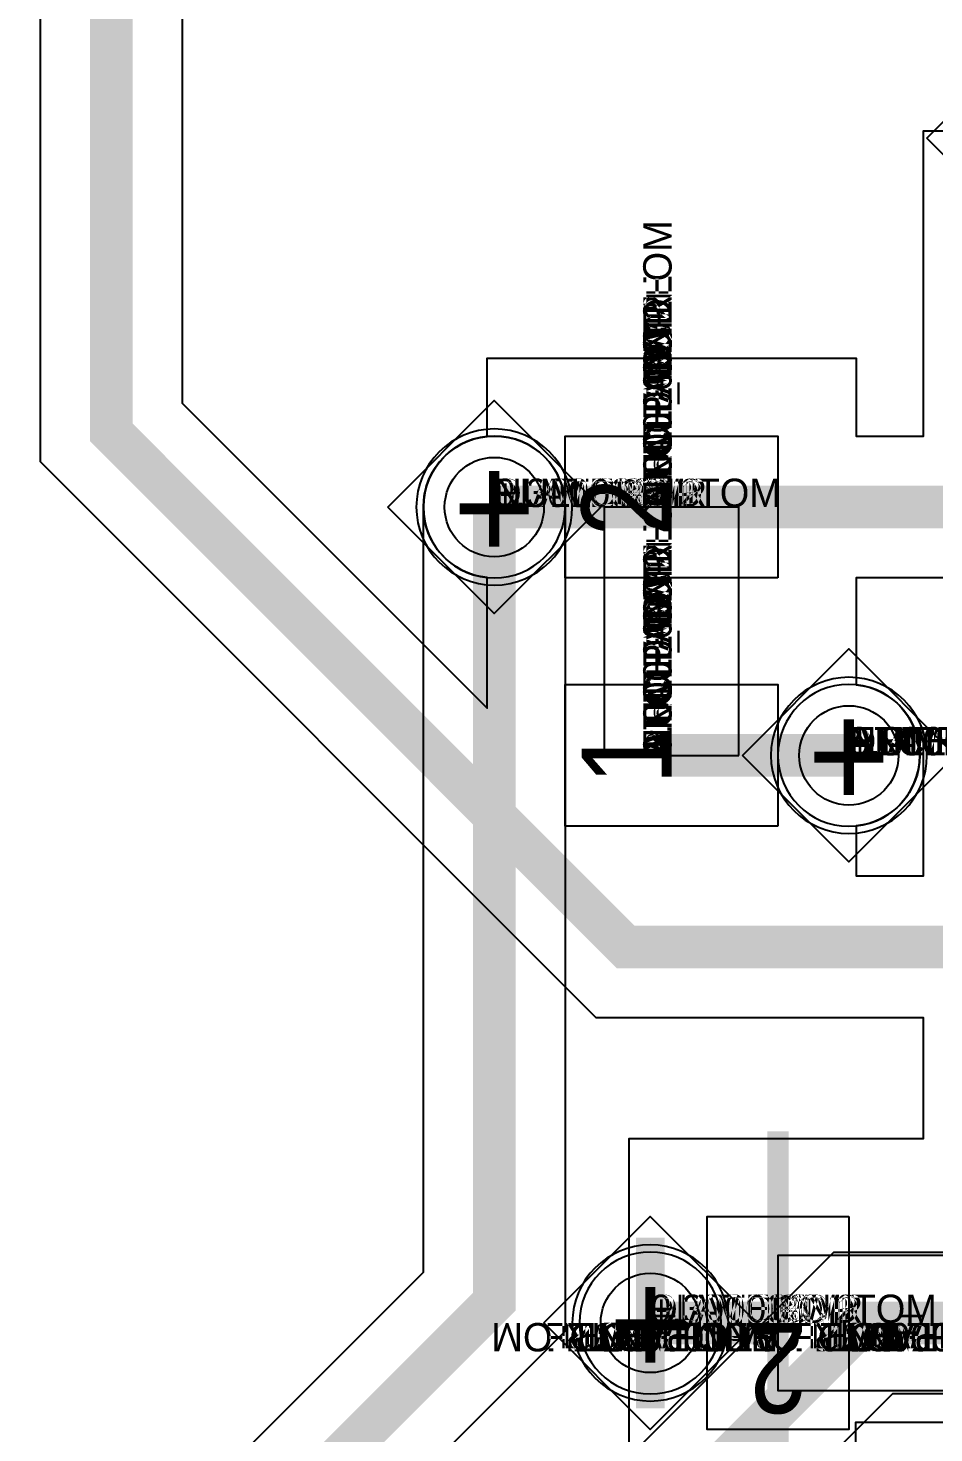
# Model space of a CAD drawing. Extents: x 0 to 323, y 0 to 320.
# Drawn here: x 169.48 to 175.86, y 186.53 to 196.43 of the extents above; entities that cross this region are included whole.
import ezdxf
from ezdxf.enums import TextEntityAlignment as Align

# ---------------------------------------------------------------- set-up
doc = ezdxf.new("R2010")
doc.units = 0
doc.header["$MEASUREMENT"] = 0
doc.layers.get('0').update_dxf_attribs({"linetype": 'CONTINUOUS'})
for name, color, linetype in [('CDN_FIGURES', 7, 'CONTINUOUS'), ('ETCH_BOTTOM', 7, 'CONTINUOUS'), ('ETCH_GND', 3, 'CONTINUOUS'), ('ETCH_INT1', 4, 'CONTINUOUS'), ('ETCH_INT2', 5, 'CONTINUOUS'), ('ETCH_PWR', 6, 'CONTINUOUS'), ('ETCH_TOP', 2, 'CONTINUOUS'), ('MANUFACTURING_NCLEGEND-1-6', 8, 'CONTINUOUS'), ('PACKAGE_GEOMETRY_ASSEMBLY_TOP', 11, 'CONTINUOUS'), ('PACKAGE_GEOMETRY_PIN_NUMBER', 9, 'CONTINUOUS')]:
    doc.layers.add(name, color=color, linetype=linetype)

# ---------------------------------------------------------------- blocks, each defined once
blk = doc.blocks.new('FIGURE_DIAMOND')
at = {"layer": 'CDN_FIGURES'}
blk.add_lwpolyline([(-0.5, 0), (0, 0.5), (0.5, 0), (0, -0.5)], close=True, dxfattribs=at)
blk = doc.blocks.new('PAD_INFO')
for tag in ['SHAPE_TYPE', 'PAD_HEIGHT', 'PAD_LAYER', 'PAD_TYPE', 'PAD_WIDTH']:
    blk.add_attdef(tag, (0, 0), '', height=0.2)
at = {"flags": 2}
blk.add_attdef('CDN_TYPE', (0, 0), '', height=0.2, dxfattribs=at)
blk = doc.blocks.new('DRILL_INFO')
at = {"flags": 2}
blk.add_attdef('CDN_TYPE', (0, 0), '', height=0.2, dxfattribs=at)
for tag in ['FSHAPE', 'FCHAR', 'DRILL_HEIGHT', 'DIAMETER', 'PLATED', 'DRILL_WIDTH']:
    blk.add_attdef(tag, (0, 0), '', height=0.2)
blk = doc.blocks.new('VIA0700X0300')
at = {"layer": 'ETCH_BOTTOM'}
blk.add_circle((0, 0), 0.35, dxfattribs=at)
at = {"layer": 'ETCH_GND'}
blk.add_circle((0, 0), 0.35, dxfattribs=at)
at = {"layer": 'ETCH_INT1'}
blk.add_circle((0, 0), 0.35, dxfattribs=at)
at = {"layer": 'ETCH_INT2'}
blk.add_circle((0, 0), 0.35, dxfattribs=at)
at = {"layer": 'ETCH_PWR'}
blk.add_circle((0, 0), 0.35, dxfattribs=at)
at = {"layer": 'ETCH_TOP'}
blk.add_circle((0, 0), 0.35, dxfattribs=at)
ref = blk.add_blockref('PAD_INFO', (0, 0))
ref.add_attrib('PAD_LAYER', 'ETCH_TOP', (0, 0), dxfattribs={"height": 0.2})
ref.add_attrib('SHAPE_TYPE', 'NULL', (0, 0), dxfattribs={"height": 0.2})
ref.add_attrib('PAD_TYPE', 'ANTIPAD', (0, 0), dxfattribs={"height": 0.2})
ref.add_attrib('PAD_WIDTH', '0.000000', (0, 0), dxfattribs={"height": 0.2})
ref.add_attrib('PAD_HEIGHT', '0.000000', (0, 0), dxfattribs={"height": 0.2})
ref = blk.add_blockref('PAD_INFO', (0, 0))
ref.add_attrib('PAD_LAYER', 'ETCH_GND', (0, 0), dxfattribs={"height": 0.2})
ref.add_attrib('SHAPE_TYPE', 'NULL', (0, 0), dxfattribs={"height": 0.2})
ref.add_attrib('PAD_TYPE', 'ANTIPAD', (0, 0), dxfattribs={"height": 0.2})
ref.add_attrib('PAD_WIDTH', '0.000000', (0, 0), dxfattribs={"height": 0.2})
ref.add_attrib('PAD_HEIGHT', '0.000000', (0, 0), dxfattribs={"height": 0.2})
ref = blk.add_blockref('PAD_INFO', (0, 0))
ref.add_attrib('PAD_LAYER', 'ETCH_INT1', (0, 0), dxfattribs={"height": 0.2})
ref.add_attrib('SHAPE_TYPE', 'NULL', (0, 0), dxfattribs={"height": 0.2})
ref.add_attrib('PAD_TYPE', 'ANTIPAD', (0, 0), dxfattribs={"height": 0.2})
ref.add_attrib('PAD_WIDTH', '0.000000', (0, 0), dxfattribs={"height": 0.2})
ref.add_attrib('PAD_HEIGHT', '0.000000', (0, 0), dxfattribs={"height": 0.2})
ref = blk.add_blockref('PAD_INFO', (0, 0))
ref.add_attrib('PAD_LAYER', 'ETCH_INT2', (0, 0), dxfattribs={"height": 0.2})
ref.add_attrib('SHAPE_TYPE', 'NULL', (0, 0), dxfattribs={"height": 0.2})
ref.add_attrib('PAD_TYPE', 'ANTIPAD', (0, 0), dxfattribs={"height": 0.2})
ref.add_attrib('PAD_WIDTH', '0.000000', (0, 0), dxfattribs={"height": 0.2})
ref.add_attrib('PAD_HEIGHT', '0.000000', (0, 0), dxfattribs={"height": 0.2})
ref = blk.add_blockref('PAD_INFO', (0, 0))
ref.add_attrib('PAD_LAYER', 'ETCH_PWR', (0, 0), dxfattribs={"height": 0.2})
ref.add_attrib('SHAPE_TYPE', 'NULL', (0, 0), dxfattribs={"height": 0.2})
ref.add_attrib('PAD_TYPE', 'ANTIPAD', (0, 0), dxfattribs={"height": 0.2})
ref.add_attrib('PAD_WIDTH', '0.000000', (0, 0), dxfattribs={"height": 0.2})
ref.add_attrib('PAD_HEIGHT', '0.000000', (0, 0), dxfattribs={"height": 0.2})
ref = blk.add_blockref('PAD_INFO', (0, 0))
ref.add_attrib('PAD_LAYER', 'ETCH_BOTTOM', (0, 0), dxfattribs={"height": 0.2})
ref.add_attrib('SHAPE_TYPE', 'NULL', (0, 0), dxfattribs={"height": 0.2})
ref.add_attrib('PAD_TYPE', 'ANTIPAD', (0, 0), dxfattribs={"height": 0.2})
ref.add_attrib('PAD_WIDTH', '0.000000', (0, 0), dxfattribs={"height": 0.2})
ref.add_attrib('PAD_HEIGHT', '0.000000', (0, 0), dxfattribs={"height": 0.2})
ref = blk.add_blockref('PAD_INFO', (0, 0))
ref.add_attrib('PAD_LAYER', 'ETCH_TOP', (0, 0), dxfattribs={"height": 0.2})
ref.add_attrib('SHAPE_TYPE', 'NULL', (0, 0), dxfattribs={"height": 0.2})
ref.add_attrib('PAD_TYPE', 'THERMAL', (0, 0), dxfattribs={"height": 0.2})
ref.add_attrib('PAD_WIDTH', '0.000000', (0, 0), dxfattribs={"height": 0.2})
ref.add_attrib('PAD_HEIGHT', '0.000000', (0, 0), dxfattribs={"height": 0.2})
ref = blk.add_blockref('PAD_INFO', (0, 0))
ref.add_attrib('PAD_LAYER', 'ETCH_GND', (0, 0), dxfattribs={"height": 0.2})
ref.add_attrib('SHAPE_TYPE', 'NULL', (0, 0), dxfattribs={"height": 0.2})
ref.add_attrib('PAD_TYPE', 'THERMAL', (0, 0), dxfattribs={"height": 0.2})
ref.add_attrib('PAD_WIDTH', '0.000000', (0, 0), dxfattribs={"height": 0.2})
ref.add_attrib('PAD_HEIGHT', '0.000000', (0, 0), dxfattribs={"height": 0.2})
ref = blk.add_blockref('PAD_INFO', (0, 0))
ref.add_attrib('PAD_LAYER', 'ETCH_INT1', (0, 0), dxfattribs={"height": 0.2})
ref.add_attrib('SHAPE_TYPE', 'NULL', (0, 0), dxfattribs={"height": 0.2})
ref.add_attrib('PAD_TYPE', 'THERMAL', (0, 0), dxfattribs={"height": 0.2})
ref.add_attrib('PAD_WIDTH', '0.000000', (0, 0), dxfattribs={"height": 0.2})
ref.add_attrib('PAD_HEIGHT', '0.000000', (0, 0), dxfattribs={"height": 0.2})
ref = blk.add_blockref('PAD_INFO', (0, 0))
ref.add_attrib('PAD_LAYER', 'ETCH_INT2', (0, 0), dxfattribs={"height": 0.2})
ref.add_attrib('SHAPE_TYPE', 'NULL', (0, 0), dxfattribs={"height": 0.2})
ref.add_attrib('PAD_TYPE', 'THERMAL', (0, 0), dxfattribs={"height": 0.2})
ref.add_attrib('PAD_WIDTH', '0.000000', (0, 0), dxfattribs={"height": 0.2})
ref.add_attrib('PAD_HEIGHT', '0.000000', (0, 0), dxfattribs={"height": 0.2})
ref = blk.add_blockref('PAD_INFO', (0, 0))
ref.add_attrib('PAD_LAYER', 'ETCH_PWR', (0, 0), dxfattribs={"height": 0.2})
ref.add_attrib('SHAPE_TYPE', 'NULL', (0, 0), dxfattribs={"height": 0.2})
ref.add_attrib('PAD_TYPE', 'THERMAL', (0, 0), dxfattribs={"height": 0.2})
ref.add_attrib('PAD_WIDTH', '0.000000', (0, 0), dxfattribs={"height": 0.2})
ref.add_attrib('PAD_HEIGHT', '0.000000', (0, 0), dxfattribs={"height": 0.2})
ref = blk.add_blockref('PAD_INFO', (0, 0))
ref.add_attrib('PAD_LAYER', 'ETCH_BOTTOM', (0, 0), dxfattribs={"height": 0.2})
ref.add_attrib('SHAPE_TYPE', 'NULL', (0, 0), dxfattribs={"height": 0.2})
ref.add_attrib('PAD_TYPE', 'THERMAL', (0, 0), dxfattribs={"height": 0.2})
ref.add_attrib('PAD_WIDTH', '0.000000', (0, 0), dxfattribs={"height": 0.2})
ref.add_attrib('PAD_HEIGHT', '0.000000', (0, 0), dxfattribs={"height": 0.2})
ref = blk.add_blockref('PAD_INFO', (0, 0))
ref.add_attrib('PAD_LAYER', 'ETCH_TOP', (0, 0), dxfattribs={"height": 0.2})
ref.add_attrib('SHAPE_TYPE', 'CIRCLE', (0, 0), dxfattribs={"height": 0.2})
ref.add_attrib('PAD_TYPE', 'REGULAR', (0, 0), dxfattribs={"height": 0.2})
ref.add_attrib('PAD_WIDTH', '0.700000', (0, 0), dxfattribs={"height": 0.2})
ref.add_attrib('PAD_HEIGHT', '0.700000', (0, 0), dxfattribs={"height": 0.2})
ref = blk.add_blockref('PAD_INFO', (0, 0))
ref.add_attrib('PAD_LAYER', 'ETCH_GND', (0, 0), dxfattribs={"height": 0.2})
ref.add_attrib('SHAPE_TYPE', 'CIRCLE', (0, 0), dxfattribs={"height": 0.2})
ref.add_attrib('PAD_TYPE', 'REGULAR', (0, 0), dxfattribs={"height": 0.2})
ref.add_attrib('PAD_WIDTH', '0.700000', (0, 0), dxfattribs={"height": 0.2})
ref.add_attrib('PAD_HEIGHT', '0.700000', (0, 0), dxfattribs={"height": 0.2})
ref = blk.add_blockref('PAD_INFO', (0, 0))
ref.add_attrib('PAD_LAYER', 'ETCH_INT1', (0, 0), dxfattribs={"height": 0.2})
ref.add_attrib('SHAPE_TYPE', 'CIRCLE', (0, 0), dxfattribs={"height": 0.2})
ref.add_attrib('PAD_TYPE', 'REGULAR', (0, 0), dxfattribs={"height": 0.2})
ref.add_attrib('PAD_WIDTH', '0.700000', (0, 0), dxfattribs={"height": 0.2})
ref.add_attrib('PAD_HEIGHT', '0.700000', (0, 0), dxfattribs={"height": 0.2})
ref = blk.add_blockref('PAD_INFO', (0, 0))
ref.add_attrib('PAD_LAYER', 'ETCH_INT2', (0, 0), dxfattribs={"height": 0.2})
ref.add_attrib('SHAPE_TYPE', 'CIRCLE', (0, 0), dxfattribs={"height": 0.2})
ref.add_attrib('PAD_TYPE', 'REGULAR', (0, 0), dxfattribs={"height": 0.2})
ref.add_attrib('PAD_WIDTH', '0.700000', (0, 0), dxfattribs={"height": 0.2})
ref.add_attrib('PAD_HEIGHT', '0.700000', (0, 0), dxfattribs={"height": 0.2})
ref = blk.add_blockref('PAD_INFO', (0, 0))
ref.add_attrib('PAD_LAYER', 'ETCH_PWR', (0, 0), dxfattribs={"height": 0.2})
ref.add_attrib('SHAPE_TYPE', 'CIRCLE', (0, 0), dxfattribs={"height": 0.2})
ref.add_attrib('PAD_TYPE', 'REGULAR', (0, 0), dxfattribs={"height": 0.2})
ref.add_attrib('PAD_WIDTH', '0.700000', (0, 0), dxfattribs={"height": 0.2})
ref.add_attrib('PAD_HEIGHT', '0.700000', (0, 0), dxfattribs={"height": 0.2})
ref = blk.add_blockref('PAD_INFO', (0, 0))
ref.add_attrib('PAD_LAYER', 'ETCH_BOTTOM', (0, 0), dxfattribs={"height": 0.2})
ref.add_attrib('SHAPE_TYPE', 'CIRCLE', (0, 0), dxfattribs={"height": 0.2})
ref.add_attrib('PAD_TYPE', 'REGULAR', (0, 0), dxfattribs={"height": 0.2})
ref.add_attrib('PAD_WIDTH', '0.700000', (0, 0), dxfattribs={"height": 0.2})
ref.add_attrib('PAD_HEIGHT', '0.700000', (0, 0), dxfattribs={"height": 0.2})
ref = blk.add_blockref('DRILL_INFO', (0, 0))
ref.add_attrib('DIAMETER', '0.300000', (0, 0), dxfattribs={"height": 0.2})
ref.add_attrib('PLATED', 'PLATED', (0, 0), dxfattribs={"height": 0.2})
ref.add_attrib('FSHAPE', 'DIAMOND', (0, 0), dxfattribs={"height": 0.2})
ref.add_attrib('FCHAR', '+', (0, 0), dxfattribs={"height": 0.2})
ref.add_attrib('DRILL_WIDTH', '1.500000', (0, 0), dxfattribs={"height": 0.2})
ref.add_attrib('DRILL_HEIGHT', '1.500000', (0, 0), dxfattribs={"height": 0.2})
for tag in ['CDN_TYPE', 'PIN']:
    blk.add_attdef(tag, (0, 0), '', height=0.2)
at = {"flags": 2}
for tag in ['PSTKNAME', 'BBV']:
    blk.add_attdef(tag, (0, 0), '', height=0.2, dxfattribs=at)
blk = doc.blocks.new('RC1000X1500TS')
at = {"layer": 'ETCH_TOP'}
blk.add_lwpolyline([(-0.5, -0.75), (-0.5, 0.75), (0.5, 0.75), (0.5, -0.75)], close=True, dxfattribs=at)
ref = blk.add_blockref('PAD_INFO', (0, 0))
ref.add_attrib('PAD_LAYER', 'ETCH_TOP', (0, 0), dxfattribs={"height": 0.2})
ref.add_attrib('SHAPE_TYPE', 'NULL', (0, 0), dxfattribs={"height": 0.2})
ref.add_attrib('PAD_TYPE', 'ANTIPAD', (0, 0), dxfattribs={"height": 0.2})
ref.add_attrib('PAD_WIDTH', '0.000000', (0, 0), dxfattribs={"height": 0.2})
ref.add_attrib('PAD_HEIGHT', '0.000000', (0, 0), dxfattribs={"height": 0.2})
ref = blk.add_blockref('PAD_INFO', (0, 0))
ref.add_attrib('PAD_LAYER', 'ETCH_GND', (0, 0), dxfattribs={"height": 0.2})
ref.add_attrib('SHAPE_TYPE', 'NULL', (0, 0), dxfattribs={"height": 0.2})
ref.add_attrib('PAD_TYPE', 'ANTIPAD', (0, 0), dxfattribs={"height": 0.2})
ref.add_attrib('PAD_WIDTH', '0.000000', (0, 0), dxfattribs={"height": 0.2})
ref.add_attrib('PAD_HEIGHT', '0.000000', (0, 0), dxfattribs={"height": 0.2})
ref = blk.add_blockref('PAD_INFO', (0, 0))
ref.add_attrib('PAD_LAYER', 'ETCH_INT1', (0, 0), dxfattribs={"height": 0.2})
ref.add_attrib('SHAPE_TYPE', 'NULL', (0, 0), dxfattribs={"height": 0.2})
ref.add_attrib('PAD_TYPE', 'ANTIPAD', (0, 0), dxfattribs={"height": 0.2})
ref.add_attrib('PAD_WIDTH', '0.000000', (0, 0), dxfattribs={"height": 0.2})
ref.add_attrib('PAD_HEIGHT', '0.000000', (0, 0), dxfattribs={"height": 0.2})
ref = blk.add_blockref('PAD_INFO', (0, 0))
ref.add_attrib('PAD_LAYER', 'ETCH_INT2', (0, 0), dxfattribs={"height": 0.2})
ref.add_attrib('SHAPE_TYPE', 'NULL', (0, 0), dxfattribs={"height": 0.2})
ref.add_attrib('PAD_TYPE', 'ANTIPAD', (0, 0), dxfattribs={"height": 0.2})
ref.add_attrib('PAD_WIDTH', '0.000000', (0, 0), dxfattribs={"height": 0.2})
ref.add_attrib('PAD_HEIGHT', '0.000000', (0, 0), dxfattribs={"height": 0.2})
ref = blk.add_blockref('PAD_INFO', (0, 0))
ref.add_attrib('PAD_LAYER', 'ETCH_PWR', (0, 0), dxfattribs={"height": 0.2})
ref.add_attrib('SHAPE_TYPE', 'NULL', (0, 0), dxfattribs={"height": 0.2})
ref.add_attrib('PAD_TYPE', 'ANTIPAD', (0, 0), dxfattribs={"height": 0.2})
ref.add_attrib('PAD_WIDTH', '0.000000', (0, 0), dxfattribs={"height": 0.2})
ref.add_attrib('PAD_HEIGHT', '0.000000', (0, 0), dxfattribs={"height": 0.2})
ref = blk.add_blockref('PAD_INFO', (0, 0))
ref.add_attrib('PAD_LAYER', 'ETCH_BOTTOM', (0, 0), dxfattribs={"height": 0.2})
ref.add_attrib('SHAPE_TYPE', 'NULL', (0, 0), dxfattribs={"height": 0.2})
ref.add_attrib('PAD_TYPE', 'ANTIPAD', (0, 0), dxfattribs={"height": 0.2})
ref.add_attrib('PAD_WIDTH', '0.000000', (0, 0), dxfattribs={"height": 0.2})
ref.add_attrib('PAD_HEIGHT', '0.000000', (0, 0), dxfattribs={"height": 0.2})
ref = blk.add_blockref('PAD_INFO', (0, 0))
ref.add_attrib('PAD_LAYER', 'ETCH_TOP', (0, 0), dxfattribs={"height": 0.2})
ref.add_attrib('SHAPE_TYPE', 'NULL', (0, 0), dxfattribs={"height": 0.2})
ref.add_attrib('PAD_TYPE', 'THERMAL', (0, 0), dxfattribs={"height": 0.2})
ref.add_attrib('PAD_WIDTH', '0.000000', (0, 0), dxfattribs={"height": 0.2})
ref.add_attrib('PAD_HEIGHT', '0.000000', (0, 0), dxfattribs={"height": 0.2})
ref = blk.add_blockref('PAD_INFO', (0, 0))
ref.add_attrib('PAD_LAYER', 'ETCH_GND', (0, 0), dxfattribs={"height": 0.2})
ref.add_attrib('SHAPE_TYPE', 'NULL', (0, 0), dxfattribs={"height": 0.2})
ref.add_attrib('PAD_TYPE', 'THERMAL', (0, 0), dxfattribs={"height": 0.2})
ref.add_attrib('PAD_WIDTH', '0.000000', (0, 0), dxfattribs={"height": 0.2})
ref.add_attrib('PAD_HEIGHT', '0.000000', (0, 0), dxfattribs={"height": 0.2})
ref = blk.add_blockref('PAD_INFO', (0, 0))
ref.add_attrib('PAD_LAYER', 'ETCH_INT1', (0, 0), dxfattribs={"height": 0.2})
ref.add_attrib('SHAPE_TYPE', 'NULL', (0, 0), dxfattribs={"height": 0.2})
ref.add_attrib('PAD_TYPE', 'THERMAL', (0, 0), dxfattribs={"height": 0.2})
ref.add_attrib('PAD_WIDTH', '0.000000', (0, 0), dxfattribs={"height": 0.2})
ref.add_attrib('PAD_HEIGHT', '0.000000', (0, 0), dxfattribs={"height": 0.2})
ref = blk.add_blockref('PAD_INFO', (0, 0))
ref.add_attrib('PAD_LAYER', 'ETCH_INT2', (0, 0), dxfattribs={"height": 0.2})
ref.add_attrib('SHAPE_TYPE', 'NULL', (0, 0), dxfattribs={"height": 0.2})
ref.add_attrib('PAD_TYPE', 'THERMAL', (0, 0), dxfattribs={"height": 0.2})
ref.add_attrib('PAD_WIDTH', '0.000000', (0, 0), dxfattribs={"height": 0.2})
ref.add_attrib('PAD_HEIGHT', '0.000000', (0, 0), dxfattribs={"height": 0.2})
ref = blk.add_blockref('PAD_INFO', (0, 0))
ref.add_attrib('PAD_LAYER', 'ETCH_PWR', (0, 0), dxfattribs={"height": 0.2})
ref.add_attrib('SHAPE_TYPE', 'NULL', (0, 0), dxfattribs={"height": 0.2})
ref.add_attrib('PAD_TYPE', 'THERMAL', (0, 0), dxfattribs={"height": 0.2})
ref.add_attrib('PAD_WIDTH', '0.000000', (0, 0), dxfattribs={"height": 0.2})
ref.add_attrib('PAD_HEIGHT', '0.000000', (0, 0), dxfattribs={"height": 0.2})
ref = blk.add_blockref('PAD_INFO', (0, 0))
ref.add_attrib('PAD_LAYER', 'ETCH_BOTTOM', (0, 0), dxfattribs={"height": 0.2})
ref.add_attrib('SHAPE_TYPE', 'NULL', (0, 0), dxfattribs={"height": 0.2})
ref.add_attrib('PAD_TYPE', 'THERMAL', (0, 0), dxfattribs={"height": 0.2})
ref.add_attrib('PAD_WIDTH', '0.000000', (0, 0), dxfattribs={"height": 0.2})
ref.add_attrib('PAD_HEIGHT', '0.000000', (0, 0), dxfattribs={"height": 0.2})
ref = blk.add_blockref('PAD_INFO', (0, 0))
ref.add_attrib('PAD_LAYER', 'ETCH_GND', (0, 0), dxfattribs={"height": 0.2})
ref.add_attrib('SHAPE_TYPE', 'NULL', (0, 0), dxfattribs={"height": 0.2})
ref.add_attrib('PAD_TYPE', 'REGULAR', (0, 0), dxfattribs={"height": 0.2})
ref.add_attrib('PAD_WIDTH', '0.000000', (0, 0), dxfattribs={"height": 0.2})
ref.add_attrib('PAD_HEIGHT', '0.000000', (0, 0), dxfattribs={"height": 0.2})
ref = blk.add_blockref('PAD_INFO', (0, 0))
ref.add_attrib('PAD_LAYER', 'ETCH_INT1', (0, 0), dxfattribs={"height": 0.2})
ref.add_attrib('SHAPE_TYPE', 'NULL', (0, 0), dxfattribs={"height": 0.2})
ref.add_attrib('PAD_TYPE', 'REGULAR', (0, 0), dxfattribs={"height": 0.2})
ref.add_attrib('PAD_WIDTH', '0.000000', (0, 0), dxfattribs={"height": 0.2})
ref.add_attrib('PAD_HEIGHT', '0.000000', (0, 0), dxfattribs={"height": 0.2})
ref = blk.add_blockref('PAD_INFO', (0, 0))
ref.add_attrib('PAD_LAYER', 'ETCH_INT2', (0, 0), dxfattribs={"height": 0.2})
ref.add_attrib('SHAPE_TYPE', 'NULL', (0, 0), dxfattribs={"height": 0.2})
ref.add_attrib('PAD_TYPE', 'REGULAR', (0, 0), dxfattribs={"height": 0.2})
ref.add_attrib('PAD_WIDTH', '0.000000', (0, 0), dxfattribs={"height": 0.2})
ref.add_attrib('PAD_HEIGHT', '0.000000', (0, 0), dxfattribs={"height": 0.2})
ref = blk.add_blockref('PAD_INFO', (0, 0))
ref.add_attrib('PAD_LAYER', 'ETCH_PWR', (0, 0), dxfattribs={"height": 0.2})
ref.add_attrib('SHAPE_TYPE', 'NULL', (0, 0), dxfattribs={"height": 0.2})
ref.add_attrib('PAD_TYPE', 'REGULAR', (0, 0), dxfattribs={"height": 0.2})
ref.add_attrib('PAD_WIDTH', '0.000000', (0, 0), dxfattribs={"height": 0.2})
ref.add_attrib('PAD_HEIGHT', '0.000000', (0, 0), dxfattribs={"height": 0.2})
ref = blk.add_blockref('PAD_INFO', (0, 0))
ref.add_attrib('PAD_LAYER', 'ETCH_BOTTOM', (0, 0), dxfattribs={"height": 0.2})
ref.add_attrib('SHAPE_TYPE', 'NULL', (0, 0), dxfattribs={"height": 0.2})
ref.add_attrib('PAD_TYPE', 'REGULAR', (0, 0), dxfattribs={"height": 0.2})
ref.add_attrib('PAD_WIDTH', '0.000000', (0, 0), dxfattribs={"height": 0.2})
ref.add_attrib('PAD_HEIGHT', '0.000000', (0, 0), dxfattribs={"height": 0.2})
ref = blk.add_blockref('DRILL_INFO', (0, 0))
ref.add_attrib('DIAMETER', '0.000000', (0, 0), dxfattribs={"height": 0.2})
ref.add_attrib('PLATED', 'PLATED', (0, 0), dxfattribs={"height": 0.2})
ref.add_attrib('FSHAPE', 'NULL', (0, 0), dxfattribs={"height": 0.2})
ref.add_attrib('DRILL_WIDTH', '0.000000', (0, 0), dxfattribs={"height": 0.2})
ref.add_attrib('DRILL_HEIGHT', '0.000000', (0, 0), dxfattribs={"height": 0.2})
ref = blk.add_blockref('PAD_INFO', (0, 0))
ref.add_attrib('PAD_LAYER', 'ETCH_TOP', (0, 0), dxfattribs={"height": 0.2})
ref.add_attrib('SHAPE_TYPE', 'RECTANGLE', (0, 0), dxfattribs={"height": 0.2})
ref.add_attrib('PAD_TYPE', 'REGULAR', (0, 0), dxfattribs={"height": 0.2})
ref.add_attrib('PAD_WIDTH', '1.000000', (0, 0), dxfattribs={"height": 0.2})
ref.add_attrib('PAD_HEIGHT', '1.500000', (0, 0), dxfattribs={"height": 0.2})
for tag in ['CDN_TYPE', 'PIN']:
    blk.add_attdef(tag, (0, 0), '', height=0.2)
at = {"flags": 2}
for tag in ['PSTKNAME', 'BBV']:
    blk.add_attdef(tag, (0, 0), '', height=0.2, dxfattribs=at)
blk = doc.blocks.new('F56')
at = {"layer": 'PACKAGE_GEOMETRY_ASSEMBLY_TOP'}
blk.add_lwpolyline([(0, -0.475), (1.75, -0.475), (1.75, 0.475), (0, 0.475)], close=True, dxfattribs=at)
at = {"layer": 'ETCH_TOP'}
ref = blk.add_blockref('RC1000X1500TS', (0, 0), dxfattribs=at)
ref.add_attrib('CDN_TYPE', 'PIN', (0, 0), dxfattribs={"height": 0.2})
ref.add_attrib('PIN', '1', (0, 0), dxfattribs={"height": 0.2})
ref = blk.add_blockref('RC1000X1500TS', (1.75, 0), dxfattribs=at)
ref.add_attrib('CDN_TYPE', 'PIN', (0, 0), dxfattribs={"height": 0.2})
ref.add_attrib('PIN', '2', (0, 0), dxfattribs={"height": 0.2})
at = {"flags": 2}
for tag in ['SYMBOL_TYPE', 'CDN_TYPE', 'REFDES']:
    blk.add_attdef(tag, (0, 0), '', height=0.2, dxfattribs=at)

msp = doc.modelspace()

# ---------------------------------------------------------------- linework, layer by layer
at = {"layer": 'ETCH_BOTTOM'}
for points in [[(173.3127, 193.0555, 1), (172.2125, 193.0555, 1)], [(175.8127, 191.3055, 1), (174.7125, 191.3055, 1)], [(174.4127, 187.3055, 1), (173.3125, 187.3055, 1)], [(177.6436, 182.7554, -0.580347), (176.6383, 182.4812), (176.364, 182.7554), (175.3125, 182.7554), (175.3125, 186.6056), (177.9127, 186.6056), (177.9127, 186.2679, -0.683031), (177.9127, 185.2431), (177.9127, 182.7554)]]:
    msp.add_lwpolyline(points, format="xyb", close=True, dxfattribs=at)
for points in [[(173.8626, 187.3055, 0.2, 0.2, 0), (173.8626, 187.9063, 0.2, 0.2, 0)], [(173.8626, 186.7047, 0.2, 0.2, 0), (173.8626, 187.3055, 0.2, 0.2, 0)]]:
    msp.add_lwpolyline(points, format="xyseb", dxfattribs=at)
at = {"layer": 'ETCH_GND'}
for points in [[(173.2627, 193.0555, 1), (172.2625, 193.0555, 1)], [(175.7627, 191.3055, 1), (174.7625, 191.3055, 1)]]:
    msp.add_lwpolyline(points, format="xyb", close=True, dxfattribs=at)
at = {"layer": 'ETCH_INT1'}
for points in [[(162.5191, 175.3448, -3.946277), (161.8119, 176.052), (162.5655, 176.8056), (163.3494, 176.8056, -2.602405), (164.7558, 176.8056), (164.9555, 176.8056), (167.3125, 179.1626), (167.3125, 182.7126), (172.2625, 187.6626), (172.2625, 193.0555, -1), (173.2627, 193.0555), (173.2627, 187.2484), (168.3127, 182.2984), (168.3127, 178.7484), (165.3697, 175.8054), (164.7773, 175.8054, -2.497538), (163.3279, 175.8054), (162.9797, 175.8054)], [(175.7627, 191.3055, 1), (174.7625, 191.3055, 1)], [(162.5191, 165.1848, -3.946277), (161.8119, 165.892), (162.5755, 166.6556), (163.3385, 166.6556, -2.548646), (164.7667, 166.6556), (165.0055, 166.6556), (169.0625, 170.7126), (169.0625, 181.7126), (175.1555, 187.8056), (181.6126, 187.8056, -1), (181.6126, 186.8054), (175.5697, 186.8054), (170.0627, 181.2984), (170.0627, 170.2984), (165.4197, 165.6554), (164.7667, 165.6554, -2.548646), (163.3385, 165.6554), (162.9897, 165.6554)], [(174.3627, 187.3055, 1), (173.3625, 187.3055, 1)]]:
    msp.add_lwpolyline(points, format="xyb", close=True, dxfattribs=at)
for points in [[(161.5126, 175.0455, 0.3, 0.3, 0), (162.7726, 176.3055, 0.3, 0.3, 0), (165.1626, 176.3055, 0.3, 0.3, 0), (167.8126, 178.9555, 0.3, 0.3, 0), (167.8126, 182.5055, 0.3, 0.3, 0), (172.7626, 187.4555, 0.3, 0.3, 0), (172.7626, 193.0555, 0.3, 0.3, 0)], [(161.5126, 164.8855, 0.3, 0.3, 0), (162.7826, 166.1555, 0.3, 0.3, 0), (165.2126, 166.1555, 0.3, 0.3, 0), (169.5626, 170.5055, 0.3, 0.3, 0), (169.5626, 181.5055, 0.3, 0.3, 0), (175.3626, 187.3055, 0.3, 0.3, 0), (181.6126, 187.3055, 0.3, 0.3, 0)]]:
    msp.add_lwpolyline(points, format="xyseb", dxfattribs=at)
at = {"layer": 'ETCH_INT2'}
for points in [[(173.2627, 193.0555, 1), (172.2625, 193.0555, 1)], [(174.3627, 187.3055, 1), (173.3625, 187.3055, 1)]]:
    msp.add_lwpolyline(points, format="xyb", close=True, dxfattribs=at)
at = {"layer": 'ETCH_PWR'}
for points in [[(173.2627, 193.0555, 1), (172.2625, 193.0555, 1)], [(174.3627, 187.3055, 1), (173.3625, 187.3055, 1)]]:
    msp.add_lwpolyline(points, format="xyb", close=True, dxfattribs=at)
at = {"layer": 'ETCH_TOP'}
for points, format in [([(159.2626, 256.5555, 0.3, 0.3, 0), (159.2626, 257.2055, 0.3, 0.3, 0), (158.478, 257.9901, 0.3, 0.3, 0), (158.478, 258.6555, 0.3, 0.3, 0), (158.778, 258.9555, 0.3, 0.3, 0), (161.6626, 258.9555, 0.3, 0.3, 0), (170.0626, 250.5555, 0.3, 0.3, 0), (170.0626, 193.5812, 0.3, 0.3, 0), (173.6883, 189.9555, 0.3, 0.3, 0), (176.5126, 189.9555, 0.3, 0.3, 0), (176.5626, 190.0055, 0.3, 0.3, 0)], "xyseb"), ([(170.5627, 250.7626), (170.5627, 193.7883), (172.7125, 191.6385), (172.7125, 192.5579, -0.904373), (172.7125, 193.5531), (172.7125, 194.1056), (175.3127, 194.1056), (175.3127, 193.5556), (175.7875, 193.5556), (175.7875, 195.7056), (176.065, 195.7056, -0.904373)], "xyb"), ([(174.0126, 193.0555, 0.3, 0.3, 0), (177.1626, 193.0555, 0.3, 0.3, 0), (177.2126, 193.1055, 0.3, 0.3, 0), (177.2126, 194.3055, 0.3, 0.3, 0)], "xyseb"), ([(174.0126, 193.0555, 0.3, 0.3, 0), (172.7626, 193.0555, 0.3, 0.3, 0)], "xyseb"), ([(177.1626, 192.5554), (175.3127, 192.5554), (175.3127, 191.8031, -0.904373), (175.3127, 190.8079), (175.3127, 190.4556), (175.7875, 190.4556), (175.7875, 191.4056), (176.7125, 191.4056)], "xyb"), ([(174.0126, 191.3055, 0.3, 0.3, 0), (175.2626, 191.3055, 0.3, 0.3, 0)], "xyseb"), ([(174.7626, 187.3055, 0.15, 0.15, 0), (174.7626, 188.6563, 0.15, 0.15, 0)], "xyseb"), ([(174.7626, 187.3055, 0.3, 0.3, 0), (173.8626, 187.3055, 0.3, 0.3, 0)], "xyseb"), ([(174.7626, 185.9547, 0.15, 0.15, 0), (174.7626, 187.3055, 0.15, 0.15, 0)], "xyseb")]:
    msp.add_lwpolyline(points, format=format, dxfattribs=at)
msp.add_lwpolyline([(173.7125, 186.0054), (173.7125, 188.6056), (175.7875, 188.6056), (175.7875, 189.4554), (173.4812, 189.4554), (169.5625, 193.3741), (169.5625, 250.3484)], dxfattribs=at)

# ---------------------------------------------------------------- block references
for p, rotation in [((174.0126, 191.3055), 90), ((176.5126, 187.3055), 180)]:
    msp.add_blockref('F56', p, dxfattribs=dict(rotation=rotation))
for p in [(172.7626, 193.0555), (175.2626, 191.3055), (173.8626, 187.3055)]:
    msp.add_blockref('VIA0700X0300', p, dxfattribs=at)
at = {"layer": 'MANUFACTURING_NCLEGEND-1-6', "xscale": 1.5, "yscale": 1.5}
for p in [(176.5626, 195.6555), (172.7626, 193.0555), (175.2626, 191.3055), (173.8626, 187.3055)]:
    msp.add_blockref('FIGURE_DIAMOND', p, dxfattribs=at)

# ---------------------------------------------------------------- texts
at = {"layer": 'MANUFACTURING_NCLEGEND-1-6'}
for p in [(172.7626, 193.0555), (175.2626, 191.3055), (173.8626, 187.3055)]:
    msp.add_text('+', height=0.75, dxfattribs=at).set_placement(p, align=Align.MIDDLE_CENTER)
at = {"layer": 'PACKAGE_GEOMETRY_PIN_NUMBER', "width": 0.88}
for s, rotation, p in [('2', 90, (174.0126, 193.0555)), ('1', 90, (174.0126, 191.3055)), ('2', 180, (174.7626, 187.3055))]:
    msp.add_text(s, height=0.635, rotation=rotation, dxfattribs=at).set_placement(p, align=Align.CENTER)

doc.saveas('drawing.dxf')
